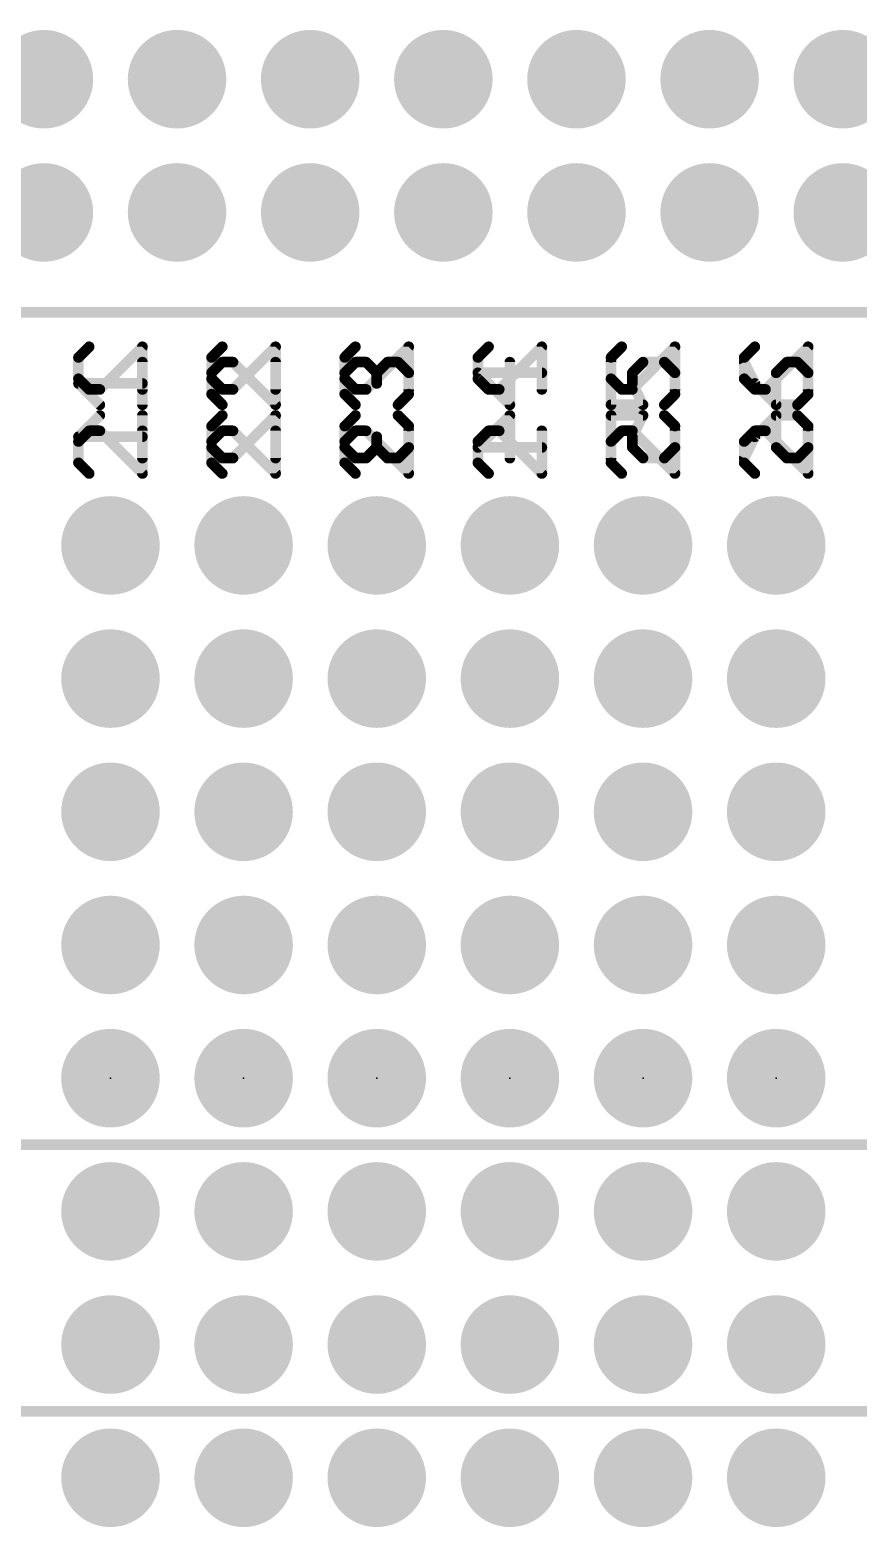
# Model space of a CAD drawing. Extents: x 0 to 108, y -11 to 121.
# Drawn here: x 51.8 to 67.6, y 47.32 to 75.87 of the extents above; entities that cross this region are included whole.
import ezdxf

# ---------------------------------------------------------------- set-up
doc = ezdxf.new("R2010")
doc.units = 0
for name, color, linetype in [('17', 110, 'CONTINUOUS'), ('21', 41, 'CONTINUOUS'), ('22', 40, 'CONTINUOUS'), ('23', 53, 'CONTINUOUS'), ('51', 53, 'CONTINUOUS')]:
    doc.layers.add(name, color=color, linetype=linetype)

# ---------------------------------------------------------------- blocks, each defined once
blk = doc.blocks.new('RECT')
blk.add_solid([(-0.5, -0.5), (0.5, -0.5), (-0.5, 0.5), (0.5, 0.5)])
blk = doc.blocks.new('ROUNDP')
at = {"const_width": 0.5}
blk.add_lwpolyline([(0, -0.25, 1), (0, 0.25, 1), (0, -0.25)], format="xyb", dxfattribs=at)

msp = doc.modelspace()

# ---------------------------------------------------------------- linework, layer by layer
at = {"layer": '21', "const_width": 0.2032}
for points in [[(78.74, 70.485), (2.54, 70.485)], [(53.9496, 68.7213), (53.9496, 69.5348)], [(55.4727, 69.5348), (55.2694, 69.3314)], [(55.2694, 69.3314), (55.2694, 68.9247)], [(55.6761, 69.5348), (55.4727, 69.5348)], [(56.4896, 68.7213), (55.6761, 69.5348)], [(56.4896, 69.5348), (56.4896, 68.7213)], [(57.8094, 69.3314), (58.0127, 69.5348)], [(57.8094, 68.9247), (57.8094, 69.3314)], [(58.0127, 69.5348), (58.2161, 69.5348)], [(58.2161, 69.5348), (58.4195, 69.3314)], [(58.4195, 69.3314), (58.6229, 69.5348)], [(58.4195, 69.3314), (58.4195, 69.1281)], [(58.6229, 69.5348), (58.8262, 69.5348)], [(58.8262, 69.5348), (59.0296, 69.3314)], [(59.0296, 69.3314), (59.0296, 68.9247)], [(61.5696, 69.3314), (60.3494, 69.3314)], [(60.3494, 69.3314), (60.9595, 68.7213)], [(60.9595, 68.7213), (60.9595, 69.5348)], [(62.8894, 69.5348), (62.8894, 68.7213)], [(63.2961, 69.3314), (63.4995, 69.5348)], [(63.2961, 69.1281), (63.2961, 69.3314)], [(63.4995, 69.5348), (63.9062, 69.5348)], [(63.9062, 69.5348), (64.1096, 69.3314)], [(64.1096, 69.3314), (64.1096, 68.9247)], [(65.4294, 69.5348), (65.6327, 69.1281)], [(66.2429, 69.5348), (66.0395, 69.3314)], [(66.0395, 69.3314), (66.0395, 68.7213)], [(66.4462, 69.5348), (66.2429, 69.5348)], [(66.6496, 69.3314), (66.4462, 69.5348)], [(66.6496, 68.9247), (66.6496, 69.3314)], [(53.1361, 68.7213), (52.7294, 69.1281)], [(52.7294, 69.1281), (53.9496, 69.1281)], [(63.4995, 68.7213), (63.2961, 69.1281)], [(65.6327, 69.1281), (66.0395, 68.7213)], [(55.2694, 68.9247), (55.4727, 68.7213)], [(58.0127, 68.7213), (57.8094, 68.9247)], [(59.0296, 68.9247), (58.8262, 68.7213)], [(62.8894, 68.7213), (63.4995, 68.7213)], [(64.1096, 68.9247), (63.9062, 68.7213)], [(66.0395, 68.7213), (66.4462, 68.7213)], [(66.4462, 68.7213), (66.6496, 68.9247)], [(52.9327, 68.2251), (52.7294, 68.0217)], [(53.1361, 68.2251), (52.9327, 68.2251)], [(53.9496, 67.4116), (53.1361, 68.2251)], [(53.9496, 68.2251), (53.9496, 67.4116)], [(55.4727, 68.2251), (55.2694, 68.0217)], [(55.6761, 68.2251), (55.4727, 68.2251)], [(56.4896, 67.4116), (55.6761, 68.2251)], [(56.4896, 68.2251), (56.4896, 67.4116)], [(58.0127, 68.2251), (57.8094, 68.0217)], [(58.2161, 68.2251), (58.0127, 68.2251)], [(59.0296, 67.4116), (58.2161, 68.2251)], [(59.0296, 68.2251), (59.0296, 67.4116)], [(60.5527, 68.2251), (60.3494, 68.0217)], [(60.7561, 68.2251), (60.5527, 68.2251)], [(61.5696, 67.4116), (60.7561, 68.2251)], [(61.5696, 68.2251), (61.5696, 67.4116)], [(63.0927, 68.2251), (62.8894, 68.0217)], [(63.2961, 68.2251), (63.0927, 68.2251)], [(64.1096, 67.4116), (63.2961, 68.2251)], [(64.1096, 68.2251), (64.1096, 67.4116)], [(65.6327, 68.2251), (65.4294, 68.0217)], [(65.8361, 68.2251), (65.6327, 68.2251)], [(66.6496, 67.4116), (65.8361, 68.2251)], [(66.6496, 68.2251), (66.6496, 67.4116)], [(52.7294, 68.0217), (52.7294, 67.615)], [(55.2694, 68.0217), (55.2694, 67.615)], [(57.8094, 68.0217), (57.8094, 67.615)], [(60.3494, 68.0217), (60.3494, 67.615)], [(62.8894, 68.0217), (62.8894, 67.615)], [(65.4294, 68.0217), (65.4294, 67.615)], [(52.7294, 67.615), (52.9327, 67.4116)], [(55.2694, 67.615), (55.4727, 67.4116)], [(57.8094, 67.615), (58.0127, 67.4116)], [(60.3494, 67.615), (60.5527, 67.4116)], [(62.8894, 67.615), (63.0927, 67.4116)], [(65.4294, 67.615), (65.6327, 67.4116)], [(77.47, 54.61), (1.27, 54.61)], [(77.47, 49.53), (1.27, 49.53)]]:
    msp.add_lwpolyline(points, dxfattribs=at)
at = {"layer": '21', "const_width": 0.1016}
for points in [[(54.0004, 69.5348, 1), (53.8988, 69.5348)], [(55.2334, 69.3674, 1), (55.3053, 69.2955)], [(55.3202, 69.3314, 1), (55.2186, 69.3314)], [(55.4727, 69.5856, 1), (55.4727, 69.484)], [(55.5087, 69.4989, 1), (55.4368, 69.5707)], [(55.712, 69.5707, 1), (55.6402, 69.4989)], [(55.6761, 69.484, 1), (55.6761, 69.5856)], [(56.5404, 69.5348, 1), (56.4388, 69.5348)], [(57.7734, 69.3674, 1), (57.8453, 69.2955)], [(57.8602, 69.3314, 1), (57.7586, 69.3314)], [(58.0127, 69.5856, 1), (58.0127, 69.484)], [(58.0487, 69.4989, 1), (57.9768, 69.5707)], [(58.252, 69.5707, 1), (58.1802, 69.4989)], [(58.2161, 69.484, 1), (58.2161, 69.5856)], [(58.4703, 69.3314, 1), (58.3687, 69.3314)], [(58.3836, 69.3674, 1), (58.4554, 69.2955)], [(58.3836, 69.2955, 1), (58.4554, 69.3674)], [(58.6229, 69.5856, 1), (58.6229, 69.484)], [(58.6588, 69.4989, 1), (58.5869, 69.5707)], [(58.8621, 69.5707, 1), (58.7903, 69.4989)], [(58.8262, 69.484, 1), (58.8262, 69.5856)], [(59.0804, 69.3314, 1), (58.9788, 69.3314)], [(58.9937, 69.2955, 1), (59.0655, 69.3674)], [(60.3853, 69.3674, 1), (60.3134, 69.2955)], [(60.3494, 69.3822, 1), (60.3494, 69.2806)], [(61.0103, 69.5348, 1), (60.9087, 69.5348)], [(61.5696, 69.2806, 1), (61.5696, 69.3822)], [(62.9402, 69.5348, 1), (62.8386, 69.5348)], [(63.3469, 69.3314, 1), (63.2453, 69.3314)], [(63.2602, 69.3674, 1), (63.332, 69.2955)], [(63.4995, 69.5856, 1), (63.4995, 69.484)], [(63.5354, 69.4989, 1), (63.4636, 69.5707)], [(63.9421, 69.5707, 1), (63.8703, 69.4989)], [(63.9062, 69.484, 1), (63.9062, 69.5856)], [(64.1604, 69.3314, 1), (64.0588, 69.3314)], [(64.0737, 69.2955, 1), (64.1455, 69.3674)], [(65.4748, 69.5575, 1), (65.3839, 69.5121)], [(66.0903, 69.3314, 1), (65.9887, 69.3314)], [(66.0036, 69.3674, 1), (66.0754, 69.2955)], [(66.2429, 69.5856, 1), (66.2429, 69.484)], [(66.2788, 69.4989, 1), (66.2069, 69.5707)], [(66.4821, 69.5707, 1), (66.4103, 69.4989)], [(66.4462, 69.484, 1), (66.4462, 69.5856)], [(66.7004, 69.3314, 1), (66.5988, 69.3314)], [(66.6137, 69.2955, 1), (66.6855, 69.3674)], [(52.7653, 69.164, 1), (52.6934, 69.0922)], [(52.7294, 69.1789, 1), (52.7294, 69.0773)], [(53.9496, 69.0773, 1), (53.9496, 69.1789)], [(58.3687, 69.1281, 1), (58.4703, 69.1281)], [(63.3415, 69.1508, 1), (63.2507, 69.1054)], [(63.2453, 69.1281, 1), (63.3469, 69.1281)], [(65.6687, 69.164, 1), (65.5968, 69.0922)], [(65.5873, 69.1054, 1), (65.6782, 69.1508)], [(53.1002, 68.6854, 1), (53.172, 68.7572)], [(55.3053, 68.9606, 1), (55.2334, 68.8888)], [(55.2186, 68.9247, 1), (55.3202, 68.9247)], [(55.4368, 68.6854, 1), (55.5087, 68.7572)], [(56.4537, 68.6854, 1), (56.5255, 68.7572)], [(57.8453, 68.9606, 1), (57.7734, 68.8888)], [(57.7586, 68.9247, 1), (57.8602, 68.9247)], [(57.9768, 68.6854, 1), (58.0487, 68.7572)], [(58.7903, 68.7572, 1), (58.8621, 68.6854)], [(58.9788, 68.9247, 1), (59.0804, 68.9247)], [(59.0655, 68.8888, 1), (58.9937, 68.9606)], [(60.9236, 68.6854, 1), (60.9954, 68.7572)], [(62.8894, 68.7721, 1), (62.8894, 68.6705)], [(63.4995, 68.6705, 1), (63.4995, 68.7721)], [(63.8703, 68.7572, 1), (63.9421, 68.6854)], [(64.0588, 68.9247, 1), (64.1604, 68.9247)], [(64.1455, 68.8888, 1), (64.0737, 68.9606)], [(66.0395, 68.7721, 1), (66.0395, 68.6705)], [(66.0036, 68.6854, 1), (66.0754, 68.7572)], [(66.4103, 68.7572, 1), (66.4821, 68.6854)], [(66.4462, 68.6705, 1), (66.4462, 68.7721)], [(66.5988, 68.9247, 1), (66.7004, 68.9247)], [(66.6855, 68.8888, 1), (66.6137, 68.9606)], [(53.8988, 68.7213, 1), (54.0004, 68.7213)], [(56.4388, 68.7213, 1), (56.5404, 68.7213)], [(60.9087, 68.7213, 1), (61.0103, 68.7213)], [(62.8386, 68.7213, 1), (62.9402, 68.7213)], [(63.454, 68.6986, 1), (63.5449, 68.744)], [(65.9887, 68.7213, 1), (66.0903, 68.7213)], [(52.9327, 68.2759, 1), (52.9327, 68.1743)], [(52.9687, 68.1892, 1), (52.8968, 68.261)], [(53.172, 68.261, 1), (53.1002, 68.1892)], [(53.1361, 68.1743, 1), (53.1361, 68.2759)], [(54.0004, 68.2251, 1), (53.8988, 68.2251)], [(55.4727, 68.2759, 1), (55.4727, 68.1743)], [(55.5087, 68.1892, 1), (55.4368, 68.261)], [(55.712, 68.261, 1), (55.6402, 68.1892)], [(55.6761, 68.1743, 1), (55.6761, 68.2759)], [(56.5404, 68.2251, 1), (56.4388, 68.2251)], [(58.0127, 68.2759, 1), (58.0127, 68.1743)], [(58.0487, 68.1892, 1), (57.9768, 68.261)], [(58.252, 68.261, 1), (58.1802, 68.1892)], [(58.2161, 68.1743, 1), (58.2161, 68.2759)], [(59.0804, 68.2251, 1), (58.9788, 68.2251)], [(60.5527, 68.2759, 1), (60.5527, 68.1743)], [(60.5887, 68.1892, 1), (60.5168, 68.261)], [(60.792, 68.261, 1), (60.7202, 68.1892)], [(60.7561, 68.1743, 1), (60.7561, 68.2759)], [(61.6204, 68.2251, 1), (61.5188, 68.2251)], [(63.0927, 68.2759, 1), (63.0927, 68.1743)], [(63.1287, 68.1892, 1), (63.0568, 68.261)], [(63.332, 68.261, 1), (63.2602, 68.1892)], [(63.2961, 68.1743, 1), (63.2961, 68.2759)], [(64.1604, 68.2251, 1), (64.0588, 68.2251)], [(65.6327, 68.2759, 1), (65.6327, 68.1743)], [(65.6687, 68.1892, 1), (65.5968, 68.261)], [(65.872, 68.261, 1), (65.8002, 68.1892)], [(65.8361, 68.1743, 1), (65.8361, 68.2759)], [(66.7004, 68.2251, 1), (66.5988, 68.2251)], [(52.6934, 68.0576, 1), (52.7653, 67.9858)], [(52.7802, 68.0217, 1), (52.6786, 68.0217)], [(55.2334, 68.0576, 1), (55.3053, 67.9858)], [(55.3202, 68.0217, 1), (55.2186, 68.0217)], [(57.7734, 68.0576, 1), (57.8453, 67.9858)], [(57.8602, 68.0217, 1), (57.7586, 68.0217)], [(60.3134, 68.0576, 1), (60.3853, 67.9858)], [(60.4002, 68.0217, 1), (60.2986, 68.0217)], [(62.8534, 68.0576, 1), (62.9253, 67.9858)], [(62.9402, 68.0217, 1), (62.8386, 68.0217)], [(65.3934, 68.0576, 1), (65.4653, 67.9858)], [(65.4802, 68.0217, 1), (65.3786, 68.0217)], [(52.7653, 67.6509, 1), (52.6934, 67.5791)], [(52.6786, 67.615, 1), (52.7802, 67.615)], [(55.3053, 67.6509, 1), (55.2334, 67.5791)], [(55.2186, 67.615, 1), (55.3202, 67.615)], [(57.8453, 67.6509, 1), (57.7734, 67.5791)], [(57.7586, 67.615, 1), (57.8602, 67.615)], [(60.3853, 67.6509, 1), (60.3134, 67.5791)], [(60.2986, 67.615, 1), (60.4002, 67.615)], [(62.9253, 67.6509, 1), (62.8534, 67.5791)], [(62.8386, 67.615, 1), (62.9402, 67.615)], [(65.4653, 67.6509, 1), (65.3934, 67.5791)], [(65.3786, 67.615, 1), (65.4802, 67.615)], [(52.8968, 67.3757, 1), (52.9687, 67.4475)], [(53.8988, 67.4116, 1), (54.0004, 67.4116)], [(53.9137, 67.3757, 1), (53.9855, 67.4475)], [(55.4368, 67.3757, 1), (55.5087, 67.4475)], [(56.4388, 67.4116, 1), (56.5404, 67.4116)], [(56.4537, 67.3757, 1), (56.5255, 67.4475)], [(57.9768, 67.3757, 1), (58.0487, 67.4475)], [(58.9788, 67.4116, 1), (59.0804, 67.4116)], [(58.9937, 67.3757, 1), (59.0655, 67.4475)], [(60.5168, 67.3757, 1), (60.5887, 67.4475)], [(61.5188, 67.4116, 1), (61.6204, 67.4116)], [(61.5337, 67.3757, 1), (61.6055, 67.4475)], [(63.0568, 67.3757, 1), (63.1287, 67.4475)], [(64.0588, 67.4116, 1), (64.1604, 67.4116)], [(64.0737, 67.3757, 1), (64.1455, 67.4475)], [(65.5968, 67.3757, 1), (65.6687, 67.4475)], [(66.5988, 67.4116, 1), (66.7004, 67.4116)], [(66.6137, 67.3757, 1), (66.6855, 67.4475)]]:
    msp.add_lwpolyline(points, format="xyb", dxfattribs=at)
at = {"layer": '22', "const_width": 0.2032}
for points in [[(2.54, 70.485), (78.74, 70.485)], [(52.7294, 69.6245), (52.9327, 69.8279)], [(52.7294, 69.2177), (52.7294, 69.6245)], [(53.9496, 69.8279), (53.1361, 69.0144)], [(53.9496, 69.0144), (53.9496, 69.8279)], [(55.2694, 69.6245), (55.4727, 69.8279)], [(55.2694, 69.2177), (55.2694, 69.6245)], [(56.4896, 69.8279), (55.6761, 69.0144)], [(56.4896, 69.0144), (56.4896, 69.8279)], [(57.8094, 69.6245), (58.0127, 69.8279)], [(57.8094, 69.2177), (57.8094, 69.6245)], [(59.0296, 69.8279), (58.2161, 69.0144)], [(59.0296, 69.0144), (59.0296, 69.8279)], [(60.3494, 69.6245), (60.5527, 69.8279)], [(60.3494, 69.2177), (60.3494, 69.6245)], [(61.5696, 69.8279), (60.7561, 69.0144)], [(61.5696, 69.0144), (61.5696, 69.8279)], [(62.8894, 69.6245), (63.0927, 69.8279)], [(62.8894, 69.2177), (62.8894, 69.6245)], [(64.1096, 69.8279), (63.2961, 69.0144)], [(64.1096, 69.0144), (64.1096, 69.8279)], [(65.4294, 69.6245), (65.6327, 69.8279)], [(65.4294, 69.2177), (65.4294, 69.6245)], [(66.6496, 69.8279), (65.8361, 69.0144)], [(66.6496, 69.0144), (66.6496, 69.8279)], [(52.9327, 69.0144), (52.7294, 69.2177)], [(53.1361, 69.0144), (52.9327, 69.0144)], [(55.4727, 69.0144), (55.2694, 69.2177)], [(55.6761, 69.0144), (55.4727, 69.0144)], [(58.0127, 69.0144), (57.8094, 69.2177)], [(58.2161, 69.0144), (58.0127, 69.0144)], [(60.5527, 69.0144), (60.3494, 69.2177)], [(60.7561, 69.0144), (60.5527, 69.0144)], [(63.0927, 69.0144), (62.8894, 69.2177)], [(63.2961, 69.0144), (63.0927, 69.0144)], [(65.6327, 69.0144), (65.4294, 69.2177)], [(65.8361, 69.0144), (65.6327, 69.0144)], [(53.1361, 68.5181), (52.7294, 68.1114)], [(53.9496, 68.5181), (53.9496, 67.7046)], [(55.2694, 68.3148), (55.4727, 68.5181)], [(56.4896, 68.5181), (55.6761, 67.7046)], [(56.4896, 67.7046), (56.4896, 68.5181)], [(58.0127, 68.5181), (57.8094, 68.3148)], [(59.0296, 68.3148), (58.8262, 68.5181)], [(60.3494, 67.908), (60.9595, 68.5181)], [(60.9595, 68.5181), (60.9595, 67.7046)], [(62.8894, 67.7046), (62.8894, 68.5181)], [(62.8894, 68.5181), (63.4995, 68.5181)], [(63.4995, 68.5181), (63.2961, 68.1114)], [(64.1096, 68.3148), (63.9062, 68.5181)], [(65.6327, 68.1114), (66.0395, 68.5181)], [(66.0395, 68.5181), (66.4462, 68.5181)], [(66.0395, 67.908), (66.0395, 68.5181)], [(66.4462, 68.5181), (66.6496, 68.3148)], [(55.2694, 67.908), (55.2694, 68.3148)], [(57.8094, 68.3148), (57.8094, 67.908)], [(59.0296, 67.908), (59.0296, 68.3148)], [(64.1096, 67.908), (64.1096, 68.3148)], [(66.6496, 68.3148), (66.6496, 67.908)], [(52.7294, 68.1114), (53.9496, 68.1114)], [(55.4727, 67.7046), (55.2694, 67.908)], [(57.8094, 67.908), (58.0127, 67.7046)], [(58.2161, 67.7046), (58.4195, 67.908)], [(58.4195, 67.908), (58.4195, 68.1114)], [(58.4195, 67.908), (58.6229, 67.7046)], [(58.8262, 67.7046), (59.0296, 67.908)], [(61.5696, 67.908), (60.3494, 67.908)], [(63.2961, 68.1114), (63.2961, 67.908)], [(63.2961, 67.908), (63.4995, 67.7046)], [(63.9062, 67.7046), (64.1096, 67.908)], [(65.4294, 67.7046), (65.6327, 68.1114)], [(66.2429, 67.7046), (66.0395, 67.908)], [(66.6496, 67.908), (66.4462, 67.7046)], [(55.6761, 67.7046), (55.4727, 67.7046)], [(58.0127, 67.7046), (58.2161, 67.7046)], [(58.6229, 67.7046), (58.8262, 67.7046)], [(63.4995, 67.7046), (63.9062, 67.7046)], [(66.4462, 67.7046), (66.2429, 67.7046)], [(1.27, 54.61), (77.47, 54.61)], [(1.27, 49.53), (77.47, 49.53)]]:
    msp.add_lwpolyline(points, dxfattribs=at)
at = {"layer": '22', "const_width": 0.1016}
for points in [[(52.6934, 69.6604, 1), (52.7653, 69.5886)], [(52.7802, 69.6245, 1), (52.6786, 69.6245)], [(52.9687, 69.7919, 1), (52.8968, 69.8638)], [(54.0004, 69.8279, 1), (53.8988, 69.8279)], [(53.9855, 69.7919, 1), (53.9137, 69.8638)], [(55.2334, 69.6604, 1), (55.3053, 69.5886)], [(55.3202, 69.6245, 1), (55.2186, 69.6245)], [(55.5087, 69.7919, 1), (55.4368, 69.8638)], [(56.5404, 69.8279, 1), (56.4388, 69.8279)], [(56.5255, 69.7919, 1), (56.4537, 69.8638)], [(57.7734, 69.6604, 1), (57.8453, 69.5886)], [(57.8602, 69.6245, 1), (57.7586, 69.6245)], [(58.0487, 69.7919, 1), (57.9768, 69.8638)], [(59.0804, 69.8279, 1), (58.9788, 69.8279)], [(59.0655, 69.7919, 1), (58.9937, 69.8638)], [(60.3134, 69.6604, 1), (60.3853, 69.5886)], [(60.4002, 69.6245, 1), (60.2986, 69.6245)], [(60.5887, 69.7919, 1), (60.5168, 69.8638)], [(61.6204, 69.8279, 1), (61.5188, 69.8279)], [(61.6055, 69.7919, 1), (61.5337, 69.8638)], [(62.8534, 69.6604, 1), (62.9253, 69.5886)], [(62.9402, 69.6245, 1), (62.8386, 69.6245)], [(63.1287, 69.7919, 1), (63.0568, 69.8638)], [(64.1604, 69.8279, 1), (64.0588, 69.8279)], [(64.1455, 69.7919, 1), (64.0737, 69.8638)], [(65.3934, 69.6604, 1), (65.4653, 69.5886)], [(65.4802, 69.6245, 1), (65.3786, 69.6245)], [(65.6687, 69.7919, 1), (65.5968, 69.8638)], [(66.7004, 69.8279, 1), (66.5988, 69.8279)], [(66.6855, 69.7919, 1), (66.6137, 69.8638)], [(52.7653, 69.2537, 1), (52.6934, 69.1818)], [(52.6786, 69.2177, 1), (52.7802, 69.2177)], [(52.9327, 69.0652, 1), (52.9327, 68.9636)], [(52.8968, 68.9784, 1), (52.9687, 69.0503)], [(53.1002, 69.0503, 1), (53.172, 68.9784)], [(53.1361, 68.9636, 1), (53.1361, 69.0652)], [(55.3053, 69.2537, 1), (55.2334, 69.1818)], [(55.2186, 69.2177, 1), (55.3202, 69.2177)], [(55.4727, 69.0652, 1), (55.4727, 68.9636)], [(55.4368, 68.9784, 1), (55.5087, 69.0503)], [(55.6402, 69.0503, 1), (55.712, 68.9784)], [(55.6761, 68.9636, 1), (55.6761, 69.0652)], [(57.8453, 69.2537, 1), (57.7734, 69.1818)], [(57.7586, 69.2177, 1), (57.8602, 69.2177)], [(58.0127, 69.0652, 1), (58.0127, 68.9636)], [(57.9768, 68.9784, 1), (58.0487, 69.0503)], [(58.1802, 69.0503, 1), (58.252, 68.9784)], [(58.2161, 68.9636, 1), (58.2161, 69.0652)], [(60.3853, 69.2537, 1), (60.3134, 69.1818)], [(60.2986, 69.2177, 1), (60.4002, 69.2177)], [(60.5527, 69.0652, 1), (60.5527, 68.9636)], [(60.5168, 68.9784, 1), (60.5887, 69.0503)], [(60.7202, 69.0503, 1), (60.792, 68.9784)], [(60.7561, 68.9636, 1), (60.7561, 69.0652)], [(62.9253, 69.2537, 1), (62.8534, 69.1818)], [(62.8386, 69.2177, 1), (62.9402, 69.2177)], [(63.0927, 69.0652, 1), (63.0927, 68.9636)], [(63.0568, 68.9784, 1), (63.1287, 69.0503)], [(63.2602, 69.0503, 1), (63.332, 68.9784)], [(63.2961, 68.9636, 1), (63.2961, 69.0652)], [(65.4653, 69.2537, 1), (65.3934, 69.1818)], [(65.3786, 69.2177, 1), (65.4802, 69.2177)], [(65.6327, 69.0652, 1), (65.6327, 68.9636)], [(65.5968, 68.9784, 1), (65.6687, 69.0503)], [(65.8002, 69.0503, 1), (65.872, 68.9784)], [(65.8361, 68.9636, 1), (65.8361, 69.0652)], [(53.8988, 69.0144, 1), (54.0004, 69.0144)], [(56.4388, 69.0144, 1), (56.5404, 69.0144)], [(58.9788, 69.0144, 1), (59.0804, 69.0144)], [(61.5188, 69.0144, 1), (61.6204, 69.0144)], [(64.0588, 69.0144, 1), (64.1604, 69.0144)], [(66.5988, 69.0144, 1), (66.7004, 69.0144)], [(53.172, 68.4822, 1), (53.1002, 68.554)], [(54.0004, 68.5181, 1), (53.8988, 68.5181)], [(55.5087, 68.4822, 1), (55.4368, 68.554)], [(56.5404, 68.5181, 1), (56.4388, 68.5181)], [(56.5255, 68.4822, 1), (56.4537, 68.554)], [(58.0487, 68.4822, 1), (57.9768, 68.554)], [(58.8621, 68.554, 1), (58.7903, 68.4822)], [(61.0103, 68.5181, 1), (60.9087, 68.5181)], [(60.9954, 68.4822, 1), (60.9236, 68.554)], [(62.9402, 68.5181, 1), (62.8386, 68.5181)], [(62.8894, 68.5689, 1), (62.8894, 68.4673)], [(63.5449, 68.4954, 1), (63.454, 68.5408)], [(63.4995, 68.4673, 1), (63.4995, 68.5689)], [(63.9421, 68.554, 1), (63.8703, 68.4822)], [(66.0395, 68.5689, 1), (66.0395, 68.4673)], [(66.0903, 68.5181, 1), (65.9887, 68.5181)], [(66.0754, 68.4822, 1), (66.0036, 68.554)], [(66.4821, 68.554, 1), (66.4103, 68.4822)], [(66.4462, 68.4673, 1), (66.4462, 68.5689)], [(55.2334, 68.3507, 1), (55.3053, 68.2788)], [(55.3202, 68.3148, 1), (55.2186, 68.3148)], [(57.7734, 68.3507, 1), (57.8453, 68.2788)], [(57.8602, 68.3148, 1), (57.7586, 68.3148)], [(59.0804, 68.3148, 1), (58.9788, 68.3148)], [(58.9937, 68.2788, 1), (59.0655, 68.3507)], [(64.1604, 68.3148, 1), (64.0588, 68.3148)], [(64.0737, 68.2788, 1), (64.1455, 68.3507)], [(66.7004, 68.3148, 1), (66.5988, 68.3148)], [(66.6137, 68.2788, 1), (66.6855, 68.3507)], [(52.6934, 68.1473, 1), (52.7653, 68.0755)], [(52.7294, 68.1622, 1), (52.7294, 68.0606)], [(53.9496, 68.0606, 1), (53.9496, 68.1622)], [(55.3053, 67.9439, 1), (55.2334, 67.8721)], [(55.2186, 67.908, 1), (55.3202, 67.908)], [(57.8453, 67.9439, 1), (57.7734, 67.8721)], [(57.7586, 67.908, 1), (57.8602, 67.908)], [(58.4703, 68.1114, 1), (58.3687, 68.1114)], [(58.4554, 67.9439, 1), (58.3836, 67.8721)], [(58.3687, 67.908, 1), (58.4703, 67.908)], [(58.4554, 67.8721, 1), (58.3836, 67.9439)], [(58.9788, 67.908, 1), (59.0804, 67.908)], [(59.0655, 67.8721, 1), (58.9937, 67.9439)], [(60.3134, 67.9439, 1), (60.3853, 67.8721)], [(60.3494, 67.9588, 1), (60.3494, 67.8572)], [(61.5696, 67.8572, 1), (61.5696, 67.9588)], [(63.3469, 68.1114, 1), (63.2453, 68.1114)], [(63.2507, 68.1341, 1), (63.3415, 68.0887)], [(63.332, 67.9439, 1), (63.2602, 67.8721)], [(63.2453, 67.908, 1), (63.3469, 67.908)], [(64.0588, 67.908, 1), (64.1604, 67.908)], [(64.1455, 67.8721, 1), (64.0737, 67.9439)], [(65.5968, 68.1473, 1), (65.6687, 68.0755)], [(65.6782, 68.0887, 1), (65.5873, 68.1341)], [(66.0754, 67.9439, 1), (66.0036, 67.8721)], [(65.9887, 67.908, 1), (66.0903, 67.908)], [(66.5988, 67.908, 1), (66.7004, 67.908)], [(66.6855, 67.8721, 1), (66.6137, 67.9439)], [(53.8988, 67.7046, 1), (54.0004, 67.7046)], [(55.4727, 67.7554, 1), (55.4727, 67.6538)], [(55.4368, 67.6687, 1), (55.5087, 67.7406)], [(55.6402, 67.7406, 1), (55.712, 67.6687)], [(55.6761, 67.6538, 1), (55.6761, 67.7554)], [(56.4388, 67.7046, 1), (56.5404, 67.7046)], [(58.0127, 67.7554, 1), (58.0127, 67.6538)], [(57.9768, 67.6687, 1), (58.0487, 67.7406)], [(58.1802, 67.7406, 1), (58.252, 67.6687)], [(58.2161, 67.6538, 1), (58.2161, 67.7554)], [(58.6229, 67.7554, 1), (58.6229, 67.6538)], [(58.5869, 67.6687, 1), (58.6588, 67.7406)], [(58.7903, 67.7406, 1), (58.8621, 67.6687)], [(58.8262, 67.6538, 1), (58.8262, 67.7554)], [(60.9087, 67.7046, 1), (61.0103, 67.7046)], [(62.8386, 67.7046, 1), (62.9402, 67.7046)], [(63.4995, 67.7554, 1), (63.4995, 67.6538)], [(63.4636, 67.6687, 1), (63.5354, 67.7406)], [(63.8703, 67.7406, 1), (63.9421, 67.6687)], [(63.9062, 67.6538, 1), (63.9062, 67.7554)], [(65.3839, 67.7274, 1), (65.4748, 67.6819)], [(66.2429, 67.7554, 1), (66.2429, 67.6538)], [(66.2069, 67.6687, 1), (66.2788, 67.7406)], [(66.4103, 67.7406, 1), (66.4821, 67.6687)], [(66.4462, 67.6538, 1), (66.4462, 67.7554)]]:
    msp.add_lwpolyline(points, format="xyb", dxfattribs=at)
at = {"layer": '23'}
for p in [(53.34, 55.88), (55.88, 55.88), (58.42, 55.88), (60.96, 55.88), (63.5, 55.88), (66.04, 55.88)]:
    msp.add_point(p, dxfattribs=at)

# ---------------------------------------------------------------- block references
at = {"layer": '17', "xscale": 1.8796, "yscale": 1.8796}
for p, rotation in [((52.07, 74.93), 90), ((54.61, 74.93), 90), ((57.15, 74.93), 90), ((59.69, 74.93), 90), ((62.23, 74.93), 90), ((64.77, 74.93), 90), ((67.31, 74.93), 90), ((52.07, 72.39), 90), ((54.61, 72.39), 90), ((57.15, 72.39), 90), ((59.69, 72.39), 90), ((62.23, 72.39), 90), ((64.77, 72.39), 90), ((67.31, 72.39), 90), ((53.34, 66.04), 180), ((55.88, 66.04), 180), ((58.42, 66.04), 180), ((60.96, 66.04), 180), ((63.5, 66.04), 180), ((66.04, 66.04), 180), ((53.34, 63.5), 180), ((55.88, 63.5), 180), ((58.42, 63.5), 180), ((60.96, 63.5), 180), ((63.5, 63.5), 180), ((66.04, 63.5), 180), ((53.34, 60.96), 180), ((55.88, 60.96), 180), ((58.42, 60.96), 180), ((60.96, 60.96), 180), ((63.5, 60.96), 180), ((66.04, 60.96), 180), ((53.34, 58.42), 180), ((55.88, 58.42), 180), ((58.42, 58.42), 180), ((60.96, 58.42), 180), ((63.5, 58.42), 180), ((66.04, 58.42), 180), ((53.34, 55.88), 180), ((55.88, 55.88), 180), ((58.42, 55.88), 180), ((60.96, 55.88), 180), ((63.5, 55.88), 180), ((66.04, 55.88), 180), ((53.34, 53.34), 90), ((55.88, 53.34), 90), ((58.42, 53.34), 90), ((60.96, 53.34), 90), ((63.5, 53.34), 90), ((66.04, 53.34), 90), ((53.34, 50.8), 90), ((55.88, 50.8), 90), ((58.42, 50.8), 90), ((60.96, 50.8), 90), ((63.5, 50.8), 90), ((66.04, 50.8), 90), ((53.34, 48.26), 180), ((55.88, 48.26), 180), ((58.42, 48.26), 180), ((60.96, 48.26), 180), ((63.5, 48.26), 180), ((66.04, 48.26), 180)]:
    msp.add_blockref('ROUNDP', p, dxfattribs=dict(at, rotation=rotation))
at = {"layer": '51', "xscale": 0.508, "yscale": 0.508}
for p in [(52.07, 74.93), (54.61, 74.93), (57.15, 74.93), (59.69, 74.93), (62.23, 74.93), (64.77, 74.93), (67.31, 74.93), (52.07, 72.39), (54.61, 72.39), (57.15, 72.39), (59.69, 72.39), (62.23, 72.39), (64.77, 72.39), (67.31, 72.39), (53.34, 53.34), (55.88, 53.34), (58.42, 53.34), (60.96, 53.34), (63.5, 53.34), (66.04, 53.34), (53.34, 50.8), (55.88, 50.8), (58.42, 50.8), (60.96, 50.8), (63.5, 50.8), (66.04, 50.8)]:
    msp.add_blockref('RECT', p, dxfattribs=at)
at = {"layer": '51', "xscale": 0.508, "yscale": 0.508, "rotation": 90}
for p in [(53.34, 66.04), (55.88, 66.04), (58.42, 66.04), (60.96, 66.04), (63.5, 66.04), (66.04, 66.04), (53.34, 63.5), (55.88, 63.5), (58.42, 63.5), (60.96, 63.5), (63.5, 63.5), (66.04, 63.5), (53.34, 60.96), (55.88, 60.96), (58.42, 60.96), (60.96, 60.96), (63.5, 60.96), (66.04, 60.96), (53.34, 58.42), (55.88, 58.42), (58.42, 58.42), (60.96, 58.42), (63.5, 58.42), (66.04, 58.42), (53.34, 55.88), (55.88, 55.88), (58.42, 55.88), (60.96, 55.88), (63.5, 55.88), (66.04, 55.88), (53.34, 48.26), (55.88, 48.26), (58.42, 48.26), (60.96, 48.26), (63.5, 48.26), (66.04, 48.26)]:
    msp.add_blockref('RECT', p, dxfattribs=at)

doc.saveas('drawing.dxf')
